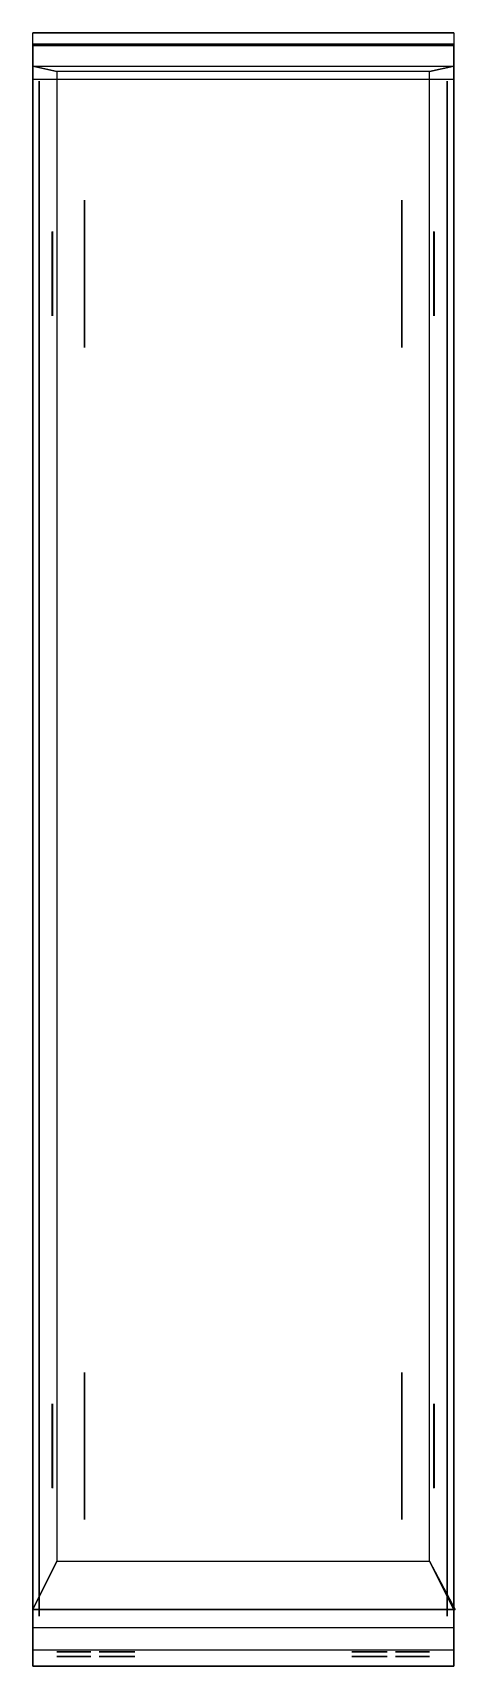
# Model space of a CAD drawing. Extents: x -1.3 to 1.3, y 0 to 10.1.
import ezdxf

# ---------------------------------------------------------------- set-up
doc = ezdxf.new("R2010")
doc.units = 0
doc.header["$LTSCALE"] = 0.4
doc.header["$MEASUREMENT"] = 0
doc.layers.get('0').update_dxf_attribs({"color": 8, "linetype": 'CONTINUOUS'})

msp = doc.modelspace()

# ---------------------------------------------------------------- linework, layer by layer
at = {"linetype": 'CONTINUOUS', "extrusion": (-1, 0, 0), "elevation": 1.26}
for points in [[(-9.79, 2.57), (-9.79, 1.69), (-3.31, 1.69), (-2.93, 2.57)], [(-2.95, 1.69), (-2.59, 2.57), (-0.45, 2.57), (-0.31, 1.69)]]:
    msp.add_lwpolyline(points, close=True, dxfattribs=at)
at = {"linetype": 'CONTINUOUS', "extrusion": (1, 0, 0), "elevation": 1.26}
for points in [[(9.79, 2.57), (9.79, 1.69), (3.31, 1.69), (2.93, 2.57)], [(2.95, 1.69), (2.59, 2.57), (0.45, 2.57), (0.31, 1.69)]]:
    msp.add_lwpolyline(points, close=True, dxfattribs=at)
at = {"color": 18, "linetype": 'CONTINUOUS', "extrusion": (-1, 0, 0), "const_width": 0.195, "elevation": 1.259}
for points in [[(-8.959, 0.233, 1), (-8.244, 0.233, 1)], [(-1.719, 0.253, 1), (-1.004, 0.253, 1)]]:
    msp.add_lwpolyline(points, format="xyb", close=True, dxfattribs=at)
at = {"color": 18, "linetype": 'CONTINUOUS', "extrusion": (-1, 0, 0), "elevation": 0.979}
for points in [[(-8.601, -0.222, 1), (-8.601, 0.687, 1), (-8.601, -0.222, -1)], [(-1.361, -0.202, 1), (-1.361, 0.707, 1), (-1.361, -0.202, -1)]]:
    msp.add_lwpolyline(points, format="xyb", dxfattribs=at)
at = {"color": 18, "linetype": 'CONTINUOUS', "extrusion": (1, 0, 0), "elevation": 0.979}
for points in [[(8.601, -0.222, -1), (8.601, 0.687, -1), (8.601, -0.222, 1)], [(1.361, -0.202, -1), (1.361, 0.707, -1), (1.361, -0.202, 1)]]:
    msp.add_lwpolyline(points, format="xyb", dxfattribs=at)
at = {"color": 18, "linetype": 'CONTINUOUS', "extrusion": (1, 0, 0), "const_width": 0.195, "elevation": 1.259}
for points in [[(8.959, 0.233, -1), (8.244, 0.233, -1)], [(1.719, 0.253, -1), (1.004, 0.253, -1)]]:
    msp.add_lwpolyline(points, format="xyb", close=True, dxfattribs=at)
at = {"color": 7, "linetype": 'CONTINUOUS', "extrusion": (-1, 0, 0), "elevation": 1.179}
for points in [[(-8.601, 0.492, -1), (-8.601, -0.027, -1), (-8.601, 0.492, -1)], [(-1.361, 0.512, -1), (-1.361, -0.007, -1), (-1.361, 0.512, -1)]]:
    msp.add_lwpolyline(points, format="xyb", dxfattribs=at)
at = {"color": 7, "linetype": 'CONTINUOUS', "extrusion": (1, 0, 0), "elevation": 1.179}
for points in [[(8.601, 0.492, 1), (8.601, -0.027, 1), (8.601, 0.492, 1)], [(1.361, 0.512, 1), (1.361, -0.007, 1), (1.361, 0.512, 1)]]:
    msp.add_lwpolyline(points, format="xyb", dxfattribs=at)
at = {"linetype": 'CONTINUOUS', "extrusion": (0, -1, 0), "elevation": -0.09}
for points in [[(-0.94, 0.74), (-0.94, 0.9), (-1.15, 0.9), (-1.15, 0.74)], [(-0.67, 0.74), (-0.67, 0.9), (-0.89, 0.9), (-0.89, 0.74)], [(0.67, 0.74), (0.67, 0.9), (0.89, 0.9), (0.89, 0.74)], [(0.94, 0.74), (0.94, 0.9), (1.15, 0.9), (1.15, 0.74)]]:
    msp.add_lwpolyline(points, close=True, dxfattribs=at)
at = {"color": 7, "linetype": 'CONTINUOUS', "extrusion": (-1, 0, 0)}
for centre in [(-8.601, 0.233, 1.178), (-1.361, 0.253, 1.178)]:
    msp.add_circle(centre, 0.26, dxfattribs=at)
at = {"color": 7, "linetype": 'CONTINUOUS', "extrusion": (1, 0, 0)}
for centre in [(8.601, 0.233, 1.178), (1.361, 0.253, 1.178)]:
    msp.add_circle(centre, 0.26, dxfattribs=at)
at = {"linetype": 'CONTINUOUS'}
for points in [[(-1.3, 10.09, 0.69), (1.3, 10.09, 0.69), (1.3, 10.09, 0.5), (-1.3, 10.09, 0.5)], [(1.3, 10.02, 0.69), (-1.3, 10.02, 0.69), (-1.3, 10.09, 0.69), (1.3, 10.09, 0.69)], [(-1.3, 9.8, 0.26), (-1.3, 10.02, 0.69), (-1.3, 10.02, 0.5)], [(-1.3, 8.958, 0.69), (-1.3, 9.16, 0.26), (-1.3, 9.8, 0.26), (-1.3, 10.02, 0.69)], [(-1.3, 10.02, 0.69), (-1.3, 0.1, 0.69), (-1.3, 0.29, 1.69), (-1.3, 10.01, 1.69)], [(-1.3, 10.02, 0.5), (1.3, 10.01, 0.489), (1.3, 9.8, 0.26), (-1.3, 9.8, 0.26)], [(1.3, 10.02, 0.69), (-1.3, 10.02, 0.69), (-1.3, 10.01, 1.7), (1.3, 10.01, 1.7)], [(-1.3, 9.883, 2.575), (-1.3, 9.79, 2.57), (-1.3, 9.79, 1.69), (-1.3, 10.01, 1.69)], [(1.3, 8.958, 0.69), (1.3, 9.16, 0.26), (1.3, 9.8, 0.26), (1.3, 10.02, 0.69)], [(1.3, 9.8, 0.26), (1.3, 10.02, 0.69), (1.3, 10.02, 0.5)], [(1.3, 10.02, 0.69), (1.3, 0.1, 0.69), (1.3, 0.29, 1.69), (1.3, 10.01, 1.69)], [(1.3, 9.79, 2.57), (1.3, 9.883, 2.575), (1.3, 10.01, 1.69), (1.3, 9.79, 1.69)], [(-1.15, 0.65, 2.8), (-1.3, 0.35, 2.56), (-1.3, 9.883, 2.575), (-1.15, 9.85, 2.8)], [(1.3, 9.883, 2.575), (1.15, 9.85, 2.8), (-1.15, 9.85, 2.8), (-1.3, 9.883, 2.575)], [(1.15, 9.85, 2.8), (-1.15, 9.85, 2.8), (-1.15, 0.65, 2.8), (1.15, 0.65, 2.8)], [(1.3, 0.35, 2.56), (1.15, 0.65, 2.8), (1.15, 9.85, 2.8), (1.3, 9.883, 2.575)], [(-1.3, 1.711, 0.69), (-1.3, 1.92, 0.28), (-1.3, 8.06, 0.26), (-1.3, 8.22, 0.69)], [(1.3, 1.711, 0.69), (1.3, 1.92, 0.28), (1.3, 8.06, 0.26), (1.3, 8.22, 0.69)], [(-1.3, 2.93, 2.57), (-1.3, 2.59, 2.57), (-1.3, 2.95, 1.69), (-1.3, 3.31, 1.69)], [(1.3, 2.93, 2.57), (1.3, 2.59, 2.57), (1.3, 2.95, 1.69), (1.3, 3.31, 1.69)], [(-1.3, 1.059, 0.69), (-1.3, 0.1, 0.7), (-1.3, 0.24, 0.28), (-1.3, 0.85, 0.28)], [(1.3, 1.059, 0.69), (1.3, 0.1, 0.7), (1.3, 0.24, 0.28), (1.3, 0.85, 0.28)], [(-1.15, 0.65, 2.8), (-1.3, 0.35, 2.81), (-1.3, 0.35, 2.56)], [(-1.3, 0.35, 2.81), (-1.15, 0.65, 2.8), (1.15, 0.65, 2.8), (1.31, 0.35, 2.81)], [(-1.3, 0.35, 2.56), (-1.15, 0.65, 2.8), (1.15, 0.65, 2.8), (1.3, 0.35, 2.56)], [(1.15, 0.65, 2.8), (1.31, 0.35, 2.81), (1.3, 0.35, 2.56)], [(-1.3, 0.45, 2.57), (-1.3, 0.35, 2.56), (-1.3, 0.19, 1.69), (-1.3, 0.31, 1.69)], [(1.3, 0.45, 2.57), (1.3, 0.35, 2.56), (1.3, 0.19, 1.69), (1.3, 0.31, 1.69)], [(1.3, 0.35, 2.56), (-1.3, 0.35, 2.56), (-1.3, 0.35, 2.81), (1.31, 0.35, 2.81)], [(-1.3, 0.29, 1.69), (-1.3, 0.1, 0.69), (-1.3, 0.1, 1.22), (-1.3, 0.19, 1.69)], [(1.3, 0.24, 0.28), (1.3, 0, 0.51), (-1.3, 0, 0.51), (-1.3, 0.24, 0.28)], [(-1.3, 0.103, 0.69), (-1.3, 0, 0.7), (-1.3, 0, 0.51), (-1.3, 0.24, 0.28)], [(1.3, 0.29, 1.69), (1.3, 0.1, 0.69), (1.3, 0.1, 1.22), (1.3, 0.19, 1.69)], [(1.3, 0.103, 0.69), (1.3, 0, 0.7), (1.3, 0, 0.51), (1.3, 0.24, 0.28)], [(-1.3, 0.1, 1.22), (-1.3, 0.102, 0.7), (1.3, 0.103, 0.69), (1.3, 0.1, 1.22)], [(1.3, 0.1, 0.7), (-1.3, 0.1, 0.7), (-1.3, 0, 0.7), (1.3, 0, 0.7)], [(-1.3, 0, 0.7), (1.3, 0, 0.7), (1.3, 0, 0.5), (-1.3, 0, 0.51)]]:
    msp.add_3dface(points, dxfattribs=at)
at = {"color": 152, "linetype": 'CONTINUOUS'}
for points in [[(-1.3, 10.01, 1.69), (-1.3, 9.883, 2.575), (1.3, 9.883, 2.575), (1.3, 10.01, 1.7)], [(-1.26, 2.93, 2.57), (-1.26, 3.31, 1.69), (-1.26, 9.79, 1.69), (-1.26, 9.79, 2.57)], [(1.26, 2.93, 2.57), (1.26, 3.31, 1.69), (1.26, 9.79, 1.69), (1.26, 9.79, 2.57)], [(-1.26, 0.45, 2.57), (-1.26, 2.59, 2.57), (-1.26, 2.95, 1.69), (-1.26, 0.31, 1.69)], [(1.26, 0.45, 2.57), (1.26, 2.59, 2.57), (1.26, 2.95, 1.69), (1.26, 0.31, 1.69)], [(-1.3, 0.1, 1.22), (-1.3, 0.35, 2.56), (1.3, 0.35, 2.56), (1.3, 0.1, 1.22)]]:
    msp.add_3dface(points, dxfattribs=at)
at = {"color": 140, "linetype": 'CONTINUOUS'}
for points in [[(-0.94, 0.06, 0.9), (-0.94, 0.06, 0.74), (-1.15, 0.06, 0.74), (-1.15, 0.06, 0.9)], [(-0.89, 0.06, 0.74), (-0.89, 0.06, 0.9), (-0.67, 0.06, 0.9), (-0.67, 0.06, 0.74)], [(0.89, 0.06, 0.74), (0.89, 0.06, 0.9), (0.67, 0.06, 0.9), (0.67, 0.06, 0.74)], [(1.15, 0.06, 0.74), (1.15, 0.06, 0.9), (0.94, 0.06, 0.9), (0.94, 0.06, 0.74)]]:
    msp.add_3dface(points, dxfattribs=at)

doc.saveas('drawing.dxf')
